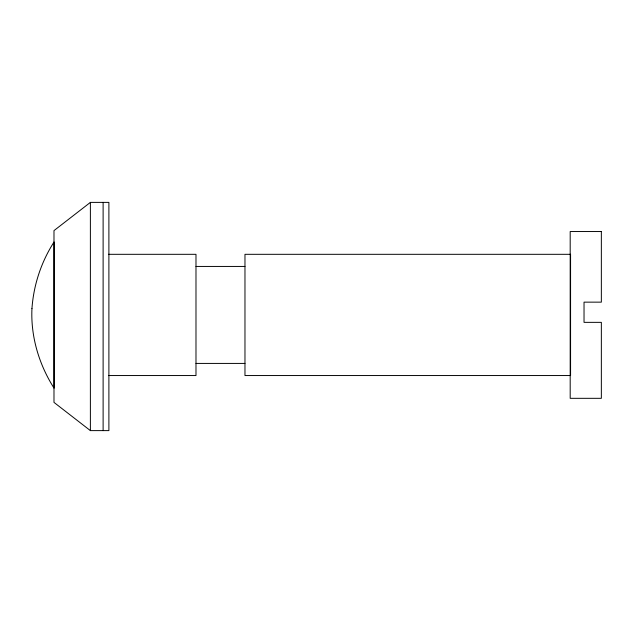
<?xml version="1.0" encoding="UTF-8"?>
<svg xmlns="http://www.w3.org/2000/svg" width="633" height="633" viewBox="0 0 633 633"><rect width="100%" height="100%" fill="white"/><g stroke="black" fill="none" stroke-linecap="round" stroke-linejoin="round"><path stroke-width="0.95" d="M90.384 202.386L53.987 230.61L53.987 402.39L90.384 430.614L108.892 430.614L108.892 202.386L90.384 202.386L90.384 430.614M108.488 254.316L195.985 254.316L195.985 375.543L108.488 375.543M195.985 266.438L244.971 266.438M195.985 363.421L244.971 363.421M103.116 202.386L103.116 430.614M31.951 308.611C30.621 336.59 39.088 364.703 54.09 388.219L54.09 241.917C41.264 261.825 33.589 284.992 31.951 308.611M601.35 231.536L570.191 231.536L570.191 398.323L601.35 398.323L601.35 322.355L584.03 322.355L584.03 302.147L601.35 302.147L601.35 231.536M570.57 254.316L244.971 254.316L244.971 375.543L570.57 375.543L570.57 254.316"/></g></svg>
